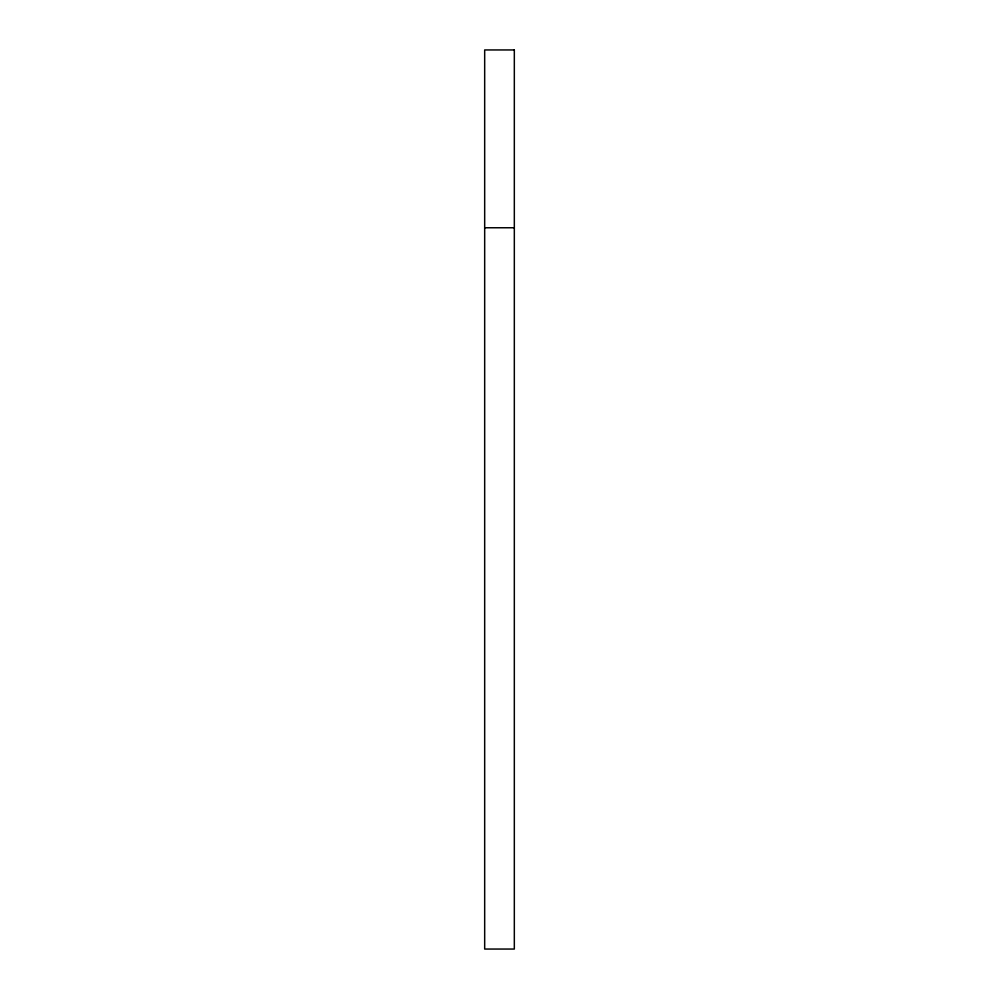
<?xml version="1.0" encoding="UTF-8"?>
<svg xmlns="http://www.w3.org/2000/svg" width="999" height="999" viewBox="0 0 999 999"><rect width="100%" height="100%" fill="white"/><g stroke="black" fill="none" stroke-linecap="round" stroke-linejoin="round"><path stroke-width="1.5" d="M484.677 227.76L514.323 227.76M514.323 49.95L484.677 49.95L484.677 949.05L514.323 949.05L514.323 49.95"/></g></svg>
